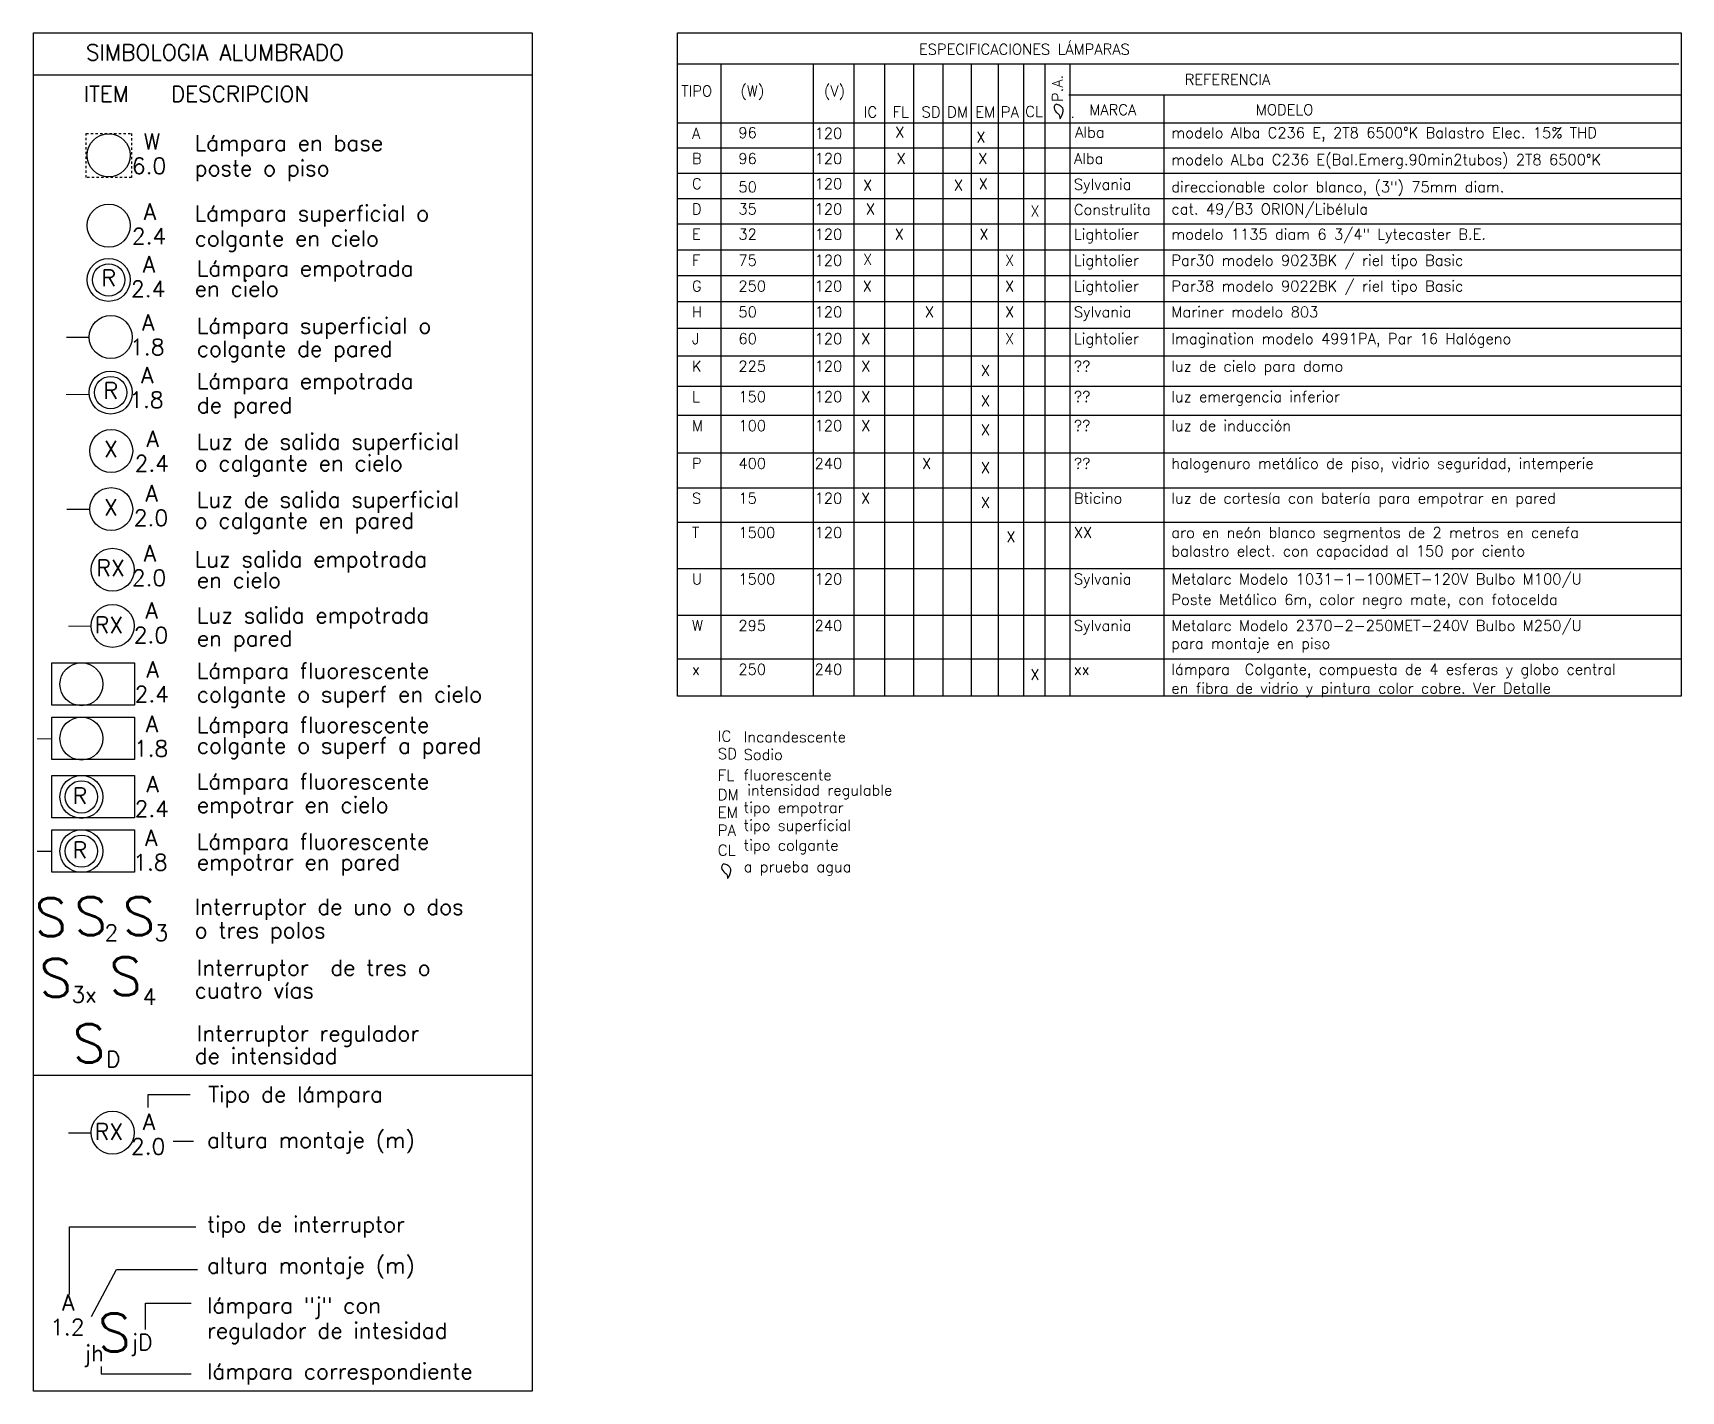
# Model space of a CAD drawing. Extents: x 146 to 670, y 614 to 806.
# Drawn here: x 146 to 216.6, y 747.3 to 805.6 of the extents above; entities that cross this region are included whole.
import ezdxf

# ---------------------------------------------------------------- set-up
doc = ezdxf.new("R2010")
doc.units = 0
doc.header["$LTSCALE"] = 0.5
doc.header["$MEASUREMENT"] = 0
doc.linetypes.add('HIDDEN2', pattern=[0.1875, 0.125, -0.0625])
for name, color, linetype in [('ALUMBRADO', 5, 'CONTINUOUS'), ('TOMAS', 4, 'HIDDEN2'), ('UNIFILAR', 1, 'CONTINUOUS')]:
    doc.layers.add(name, color=color, linetype=linetype)
doc.styles.add('romans', font='romans.shx')

msp = doc.modelspace()

# ---------------------------------------------------------------- linework, layer by layer
at = {"layer": 'ALUMBRADO', "color": 5}
for p, q in [((145.984, 803.793), (167.375, 803.793)), ((145.96, 760.884), (167.35, 760.884))]:
    msp.add_line(p, q, dxfattribs=at)
at = {"layer": 'ALUMBRADO'}
for p, q in [((150.895, 759.497), (150.895, 760.062)), ((150.895, 760.062), (152.695, 760.062)), ((151.975, 758.058), (152.849, 758.058)), ((147.523, 754.374), (152.947, 754.374)), ((147.523, 751.474), (147.523, 754.374)), ((148.469, 750.528), (149.541, 752.546)), ((149.541, 752.546), (153.01, 752.546)), ((150.793, 751.106), (152.746, 751.106)), ((150.793, 749.975), (150.793, 751.106)), ((148.89, 748.382), (148.89, 748.074)), ((148.89, 748.074), (152.746, 748.074))]:
    msp.add_line(p, q, dxfattribs=at)
at = {"layer": 'ALUMBRADO', "color": 3}
msp.add_lwpolyline([(145.984, 805.592), (167.375, 805.592), (167.375, 747.334), (145.984, 747.334)], close=True, dxfattribs=at)
at = {"layer": 'ALUMBRADO', "const_width": 0.053}
for points in [[(148.384, 792.537), (147.39, 792.537)], [(148.364, 790.084), (147.37, 790.084)], [(148.406, 785.157), (147.411, 785.157)], [(148.467, 780.146), (147.473, 780.146)], [(146.774, 775.314), (146.135, 775.314)], [(146.774, 770.483), (146.135, 770.483)], [(148.467, 758.408), (147.473, 758.408)]]:
    msp.add_lwpolyline(points, dxfattribs=at)
at = {"layer": 'ALUMBRADO'}
for points in [[(146.774, 778.567), (150.313, 778.567), (150.313, 776.755), (146.774, 776.755)], [(146.774, 776.238), (150.313, 776.238), (150.313, 774.426), (146.774, 774.426)], [(146.774, 773.735), (150.313, 773.735), (150.313, 771.924), (146.774, 771.924)], [(146.774, 771.406), (150.313, 771.406), (150.313, 769.594), (146.774, 769.594)]]:
    msp.add_lwpolyline(points, close=True, dxfattribs=at)
for centre, radius in [((149.207, 800.343), 0.922), ((149.207, 797.327), 0.922), ((149.206, 794.998), 0.922), ((149.206, 794.998), 0.693), ((149.294, 792.548), 0.922), ((149.292, 790.168), 0.922), ((149.292, 790.168), 0.693), ((149.315, 787.66), 0.922), ((149.315, 785.167), 0.922), ((149.376, 782.563), 0.922), ((149.376, 780.156), 0.922), ((148.039, 777.654), 0.922), ((148.039, 775.325), 0.922), ((148.039, 772.823), 0.922), ((148.039, 772.823), 0.693), ((148.039, 770.493), 0.922), ((148.039, 770.493), 0.693), ((149.376, 758.419), 0.922)]:
    msp.add_circle(centre, radius, dxfattribs=at)
at = {"layer": 'TOMAS'}
msp.add_lwpolyline([(148.236, 801.274), (150.183, 801.274), (150.183, 799.393), (148.236, 799.393)], close=True, dxfattribs=at)
at = {"layer": 'UNIFILAR', "color": 5}
for p, q in [((216.547, 804.247), (173.581, 804.247)), ((175.465, 804.247), (175.465, 777.147)), ((179.425, 804.247), (179.425, 777.147)), ((181.162, 804.247), (181.162, 777.147)), ((182.48, 804.247), (182.48, 777.147)), ((183.729, 804.247), (183.729, 777.147)), ((184.975, 804.247), (184.975, 777.147)), ((186.191, 804.247), (186.191, 777.147)), ((187.351, 804.247), (187.351, 777.147)), ((188.444, 804.247), (188.444, 777.147)), ((189.356, 804.247), (189.356, 777.147)), ((190.432, 804.247), (190.432, 777.147)), ((216.639, 802.919), (190.387, 802.919)), ((194.458, 802.919), (194.458, 777.147)), ((216.639, 801.726), (173.601, 801.726)), ((216.639, 800.643), (173.601, 800.643)), ((216.639, 799.56), (173.601, 799.56)), ((216.639, 798.478), (173.601, 798.478)), ((216.639, 797.395), (173.601, 797.395)), ((216.639, 796.277), (173.601, 796.277)), ((216.639, 795.173), (173.601, 795.173)), ((216.639, 794.062), (173.601, 794.062)), ((216.639, 792.915), (173.601, 792.915)), ((216.639, 791.734), (173.601, 791.734)), ((216.639, 790.429), (173.601, 790.429)), ((216.639, 789.186), (173.601, 789.186)), ((216.639, 787.566), (173.601, 787.566)), ((216.639, 786.072), (173.601, 786.072)), ((216.639, 784.597), (173.601, 784.597)), ((216.639, 782.605), (173.601, 782.605)), ((216.639, 780.608), (173.601, 780.608)), ((216.639, 778.731), (173.601, 778.731))]:
    msp.add_line(p, q, dxfattribs=at)
at = {"layer": 'UNIFILAR'}
msp.add_line((190.545, 802), (190.545, 801.945), dxfattribs=at)
at = {"layer": 'UNIFILAR', "color": 3}
msp.add_lwpolyline([(173.601, 805.592), (216.639, 805.592), (216.639, 777.147), (173.601, 777.147)], close=True, dxfattribs=at)
at = {"layer": 'UNIFILAR', "color": 4}
for points in [[(189.83, 802.537), (189.758, 802.44), (189.84, 802.197), (189.989, 802.028), (190.001, 801.922), (190.098, 802.078), (190.12, 802.365), (190.011, 802.472), (189.835, 802.541)], [(175.574, 769.946), (175.502, 769.85), (175.584, 769.606), (175.733, 769.437), (175.745, 769.331), (175.842, 769.488), (175.864, 769.775), (175.755, 769.881), (175.579, 769.951)]]:
    msp.add_spline(points, degree=3, dxfattribs=at)

# ---------------------------------------------------------------- texts
at = {"layer": 'ALUMBRADO', "color": 3, "style": 'romans'}
for s, height, p in [('SIMBOLOGIA ALUMBRADO', 0.67779, (148.233, 804.417)), ('ESPECIFICACIONES LÁMPARAS', 0.46082, (183.954, 804.663)), ('ITEM', 0.6778, (148.134, 802.636)), ('DESCRIPCION', 0.67779, (151.881, 802.636)), ('Lámpara en base', 0.67779, (152.899, 800.533)), ('poste o piso', 0.67779, (152.899, 799.454)), ('Lámpara superficial o ', 0.67779, (152.899, 797.518)), ('colgante en cielo', 0.67779, (152.899, 796.439)), ('R', 0.699, (148.897, 794.73)), ('Lámpara empotrada', 0.67779, (152.992, 795.155)), ('en cielo', 0.6778, (152.899, 794.282)), ('Lámpara superficial o', 0.67779, (152.992, 792.696)), ('colgante de pared', 0.67779, (152.992, 791.704)), ('Lámpara empotrada ', 0.67779, (152.992, 790.324)), ('R', 0.699, (148.984, 789.9)), ('de pared', 0.6778, (152.992, 789.289)), ('X', 0.699, (149.007, 787.392)), ('Luz de salida superficial', 0.67779, (152.992, 787.724)), ('o calgante en cielo', 0.67779, (152.899, 786.8)), ('X', 0.699, (149.007, 784.899)), ('Luz de salida superficial', 0.67779, (152.992, 785.235)), ('o calgante en pared', 0.67779, (152.899, 784.341)), ('Luz salida empotrada ', 0.67779, (152.899, 782.679)), ('RX', 0.6991, (148.681, 782.295)), ('en cielo', 0.6778, (152.992, 781.783)), ('RX', 0.6991, (148.608, 779.851)), ('Luz salida empotrada ', 0.67779, (152.992, 780.274)), ('en pared', 0.6778, (152.992, 779.281)), ('Lámpara fluorescente', 0.67779, (152.992, 777.896)), ('colgante o superf en cielo', 0.67779, (152.992, 776.885)), ('Lámpara fluorescente', 0.67779, (152.992, 775.574)), ('colgante o superf a pared', 0.67779, (152.992, 774.686)), ('Lámpara fluorescente', 0.67779, (152.992, 773.151)), ('R', 0.699, (147.658, 772.518)), ('empotrar en cielo', 0.67779, (152.992, 772.139)), ('Lámpara fluorescente', 0.67779, (152.992, 770.57)), ('R', 0.699, (147.658, 770.188)), ('empotrar en pared', 0.67779, (152.992, 769.682)), ('Interruptor de uno o dos ', 0.67779, (152.899, 767.768)), ('o tres polos', 0.67779, (152.899, 766.764)), ('Interruptor  de tres o ', 0.67779, (152.992, 765.153)), ('cuatro vías', 0.67779, (152.899, 764.188)), ('Interruptor regulador', 0.67779, (152.992, 762.338)), ('de intensidad', 0.67779, (152.899, 761.372)), ('Tipo de lámpara', 0.67779, (153.479, 759.727)), ('RX', 0.6991, (148.608, 758.114)), ('altura montaje (m)', 0.67779, (153.427, 757.76)), ('tipo de interruptor', 0.67779, (153.427, 754.147)), ('altura montaje (m)', 0.67779, (153.427, 752.381)), ('lámpara "j" con ', 0.67779, (153.427, 750.668)), ('regulador de intesidad', 0.67779, (153.427, 749.589)), ('lámpara correspondiente', 0.67779, (153.427, 747.842))]:
    msp.add_text(s, height=height, dxfattribs=at).set_placement(p)
at = {"layer": 'ALUMBRADO', "color": 5, "style": 'romans'}
for p in [(146.025, 766.846), (147.734, 766.891), (149.806, 766.891), (146.237, 764.244), (149.229, 764.312), (147.664, 761.43), (148.744, 749.031)]:
    msp.add_text('S', height=1.636, dxfattribs=at).set_placement(p)
at = {"layer": 'TOMAS', "color": 3, "style": 'romans'}
for s, height, p in [('W', 0.688, (150.714, 800.598)), ('6.0', 0.6884, (150.203, 799.546)), ('A', 0.688, (150.714, 797.582)), ('2.4', 0.6884, (150.203, 796.531)), ('A', 0.688, (150.675, 795.322)), ('2.4', 0.6884, (150.164, 794.27)), ('A', 0.688, (150.636, 792.827)), ('1.8', 0.6884, (150.125, 791.775)), ('A', 0.688, (150.597, 790.566)), ('1.8', 0.6884, (150.086, 789.514)), ('A', 0.688, (150.831, 787.837)), ('2.4', 0.6884, (150.32, 786.786)), ('A', 0.688, (150.792, 785.499)), ('2.0', 0.6884, (150.281, 784.447)), ('A', 0.688, (150.714, 782.926)), ('2.0', 0.6884, (150.203, 781.874)), ('A', 0.688, (150.792, 780.47)), ('2.0', 0.6884, (150.281, 779.418)), ('A', 0.688, (150.831, 777.936)), ('2.4', 0.6884, (150.32, 776.885)), ('A', 0.688, (150.8, 775.605)), ('1.8', 0.6884, (150.289, 774.554)), ('A', 0.688, (150.831, 773.022)), ('2.4', 0.6884, (150.32, 771.971)), ('A', 0.688, (150.768, 770.723)), ('1.8', 0.6884, (150.257, 769.671)), ('2', 0.688, (149.028, 766.647)), ('3', 0.688, (151.171, 766.647)), ('3x', 0.6884, (147.61, 764.001)), ('4', 0.688, (150.667, 763.907)), ('D', 0.688, (149.091, 761.229)), ('A', 0.688, (150.674, 758.533)), ('2.0', 0.6884, (150.163, 757.481)), ('A', 0.688, (147.207, 750.784)), ('1.2', 0.6884, (146.696, 749.732)), ('jh', 0.6884, (148.153, 748.61)), ('jD', 0.6884, (150.17, 749.083))]:
    msp.add_text(s, height=height, dxfattribs=at).set_placement(p)
at = {"layer": 'UNIFILAR', "color": 3, "style": 'romans'}
msp.add_text('P.A.', height=0.4608, rotation=90, dxfattribs=at).set_placement((190.125, 802.628))
for s, height, p in [('REFERENCIA', 0.4608, (195.354, 803.368)), ('TIPO', 0.4608, (173.763, 802.872)), ('(W)', 0.4608, (176.298, 802.872)), ('(V)', 0.4608, (179.88, 802.872)), ('IC', 0.468, (181.582, 801.968)), ('FL', 0.468, (182.821, 801.968)), ('SD', 0.468, (184.067, 801.968)), ('DM', 0.468, (185.162, 801.968)), ('EM', 0.468, (186.367, 801.968)), ('PA', 0.468, (187.463, 801.968)), ('CL', 0.468, (188.51, 801.988)), ('MARCA', 0.4608, (191.258, 802.066)), ('MODELO', 0.4608, (198.403, 802.066)), ('A', 0.461, (174.222, 801.057)), ('96', 0.4608, (176.214, 801.082)), ('120', 0.4608, (179.482, 801.057)), ('X', 0.461, (182.94, 801.111)), ('Alba', 0.4608, (190.656, 801.106)), ('modelo Alba C236 E, 2T8 6500°K Balastro Elec. 15% THD', 0.46082, (194.783, 801.082)), ('X', 0.461, (186.416, 800.896)), ('B', 0.461, (174.222, 799.975)), ('96', 0.4608, (176.214, 799.975)), ('120', 0.4608, (179.482, 799.975)), ('X', 0.461, (182.996, 799.975)), ('X', 0.461, (186.497, 799.975)), ('Alba', 0.4608, (190.602, 799.975)), ('C', 0.461, (174.222, 798.892)), ('50', 0.4608, (176.214, 798.758)), ('120', 0.4608, (179.482, 798.892)), ('X', 0.461, (181.555, 798.831)), ('X', 0.461, (185.457, 798.831)), ('X', 0.461, (186.519, 798.892)), ('Sylvania', 0.4608, (190.602, 798.867)), ('direccionable color blanco, (3") 75mm diam.', 0.46082, (194.783, 798.758)), ('D', 0.461, (174.222, 797.809)), ('35', 0.4608, (176.214, 797.809)), ('120', 0.4608, (179.482, 797.809)), ('X', 0.461, (181.679, 797.809)), ('X', 0.461, (188.735, 797.724)), ('Construlita', 0.46082, (190.602, 797.785)), ('cat. 49/B3 ORION/Libélula', 0.46082, (194.783, 797.809)), ('modelo 1135 diam 6 3/4" Lytecaster B.E.', 0.46082, (194.783, 796.727)), ('E', 0.461, (174.222, 796.727)), ('32', 0.4608, (176.214, 796.727)), ('120', 0.4608, (179.482, 796.727)), ('X', 0.461, (182.922, 796.727)), ('X', 0.461, (186.544, 796.727)), ('Lightolier', 0.4608, (190.602, 796.727)), ('F', 0.461, (174.222, 795.609)), ('75', 0.4608, (176.214, 795.609)), ('120', 0.4608, (179.482, 795.609)), ('X', 0.461, (181.562, 795.651)), ('X', 0.461, (187.649, 795.609)), ('Lightolier', 0.4608, (190.602, 795.609)), ('Par30 modelo 9023BK / riel tipo Basic', 0.46082, (194.783, 795.609)), ('G', 0.461, (174.222, 794.505)), ('250', 0.4608, (176.214, 794.505)), ('120', 0.4608, (179.482, 794.505)), ('X', 0.461, (181.544, 794.505)), ('X', 0.461, (187.648, 794.505)), ('Lightolier', 0.4608, (190.602, 794.505)), ('Par38 modelo 9022BK / riel tipo Basic', 0.46082, (194.783, 794.505)), ('H', 0.461, (174.222, 793.394)), ('50', 0.4608, (176.214, 793.394)), ('120', 0.4608, (179.482, 793.394)), ('X', 0.461, (184.213, 793.394)), ('X', 0.461, (187.648, 793.394)), ('Sylvania', 0.4608, (190.602, 793.394)), ('Mariner modelo 803', 0.46082, (194.783, 793.394)), ('J', 0.461, (174.222, 792.247)), ('60', 0.4608, (176.214, 792.247)), ('120', 0.4608, (179.482, 792.247)), ('X', 0.461, (181.481, 792.247)), ('X', 0.461, (187.648, 792.247)), ('Lightolier', 0.4608, (190.602, 792.247)), ('Imagination modelo 4991PA, Par 16 Halógeno', 0.46082, (194.783, 792.247)), ('K', 0.461, (174.222, 791.066)), ('225', 0.4608, (176.214, 791.066)), ('120', 0.4608, (179.482, 791.066)), ('X', 0.461, (181.481, 791.066)), ('X', 0.461, (186.613, 790.881)), ('??', 0.4608, (190.602, 791.066)), ('luz de cielo para domo', 0.46082, (194.783, 791.066)), ('L', 0.461, (174.222, 789.761)), ('150', 0.4608, (176.214, 789.761)), ('120', 0.4608, (179.482, 789.761)), ('X', 0.461, (181.481, 789.761)), ('??', 0.4608, (190.602, 789.761)), ('luz emergencia inferior', 0.46082, (194.783, 789.761)), ('X', 0.461, (186.613, 789.576)), ('M', 0.461, (174.222, 788.517)), ('100', 0.4608, (176.214, 788.517)), ('120', 0.4608, (179.482, 788.517)), ('X', 0.461, (181.481, 788.517)), ('X', 0.461, (186.613, 788.333)), ('??', 0.4608, (190.602, 788.517)), ('luz de inducción', 0.46082, (194.783, 788.517)), ('halogenuro metálico de piso, vidrio seguridad, intemperie', 0.46082, (194.783, 786.898)), ('P', 0.461, (174.222, 786.898)), ('400', 0.4608, (176.214, 786.898)), ('240', 0.4608, (179.482, 786.898)), ('X', 0.461, (184.086, 786.898)), ('X', 0.461, (186.613, 786.713)), ('??', 0.4608, (190.602, 786.898)), ('S', 0.461, (174.222, 785.403)), ('15', 0.4608, (176.214, 785.403)), ('120', 0.4608, (179.482, 785.403)), ('X', 0.461, (181.469, 785.403)), ('X', 0.461, (186.613, 785.219)), ('Bticino', 0.4608, (190.602, 785.403)), ('luz de cortesía con batería para empotrar en pared', 0.46082, (194.783, 785.403)), ('T', 0.461, (174.222, 783.929)), ('1500', 0.4608, (176.214, 783.929)), ('120', 0.4608, (179.482, 783.929)), ('X', 0.461, (187.706, 783.744)), ('XX', 0.4608, (190.602, 783.929)), ('aro en neón blanco segmentos de 2 metros en cenefa', 0.46082, (194.783, 783.929)), ('balastro elect. con capacidad al 150 por ciento', 0.46082, (194.783, 783.14)), ('Sylvania', 0.4608, (190.602, 781.937)), ('Metalarc Modelo 1031-1-100MET-120V Bulbo M100/U', 0.46082, (194.783, 781.937)), ('U', 0.461, (174.222, 781.937)), ('1500', 0.4608, (176.214, 781.937)), ('120', 0.4608, (179.482, 781.937)), ('Poste Metálico 6m, color negro mate, con fotocelda', 0.46082, (194.783, 781.056)), ('W', 0.461, (174.222, 779.939)), ('295', 0.4608, (176.214, 779.939)), ('240', 0.4608, (179.482, 779.939)), ('Sylvania', 0.4608, (190.602, 779.939)), ('Metalarc Modelo 2370-2-250MET-240V Bulbo M250/U', 0.46082, (194.783, 779.939)), ('para montaje en piso', 0.46082, (194.783, 779.176)), ('x', 0.461, (174.222, 778.063)), ('250', 0.4608, (176.214, 778.063)), ('240', 0.4608, (179.482, 778.063)), ('X', 0.461, (188.739, 777.839)), ('xx', 0.4608, (190.602, 778.063)), ('lámpara  Colgante, compuesta de 4 esferas y globo central', 0.46082, (194.783, 778.063)), ('en fibra de vidrio y pintura color cobre. Ver Detalle', 0.46082, (194.783, 777.254)), ('IC', 0.468, (175.329, 775.194)), ('Incandescente', 0.46082, (176.44, 775.163)), ('SD', 0.468, (175.329, 774.439)), ('Sodio', 0.4608, (176.44, 774.407)), ('FL', 0.468, (175.329, 773.508)), ('fluorescente', 0.46082, (176.44, 773.535)), ('intensidad regulable', 0.46082, (176.59, 772.881)), ('DM', 0.468, (175.329, 772.687)), ('tipo empotrar', 0.46082, (176.44, 772.133)), ('EM', 0.468, (175.329, 771.92)), ('tipo superficial', 0.46082, (176.44, 771.372)), ('PA', 0.468, (175.329, 771.154)), ('CL', 0.468, (175.329, 770.302)), ('tipo colgante', 0.46082, (176.44, 770.52)), ('a prueba agua', 0.46082, (176.44, 769.599))]:
    msp.add_text(s, height=height, dxfattribs=at).set_placement(p)
at = {"layer": 'UNIFILAR', "color": 5, "style": 'romans'}
msp.add_text('modelo ALba C236 E(Bal.Emerg.90min2tubos) 2T8 6500°K', height=0.46082, dxfattribs=at).set_placement((194.783, 799.926))

doc.saveas('drawing.dxf')
